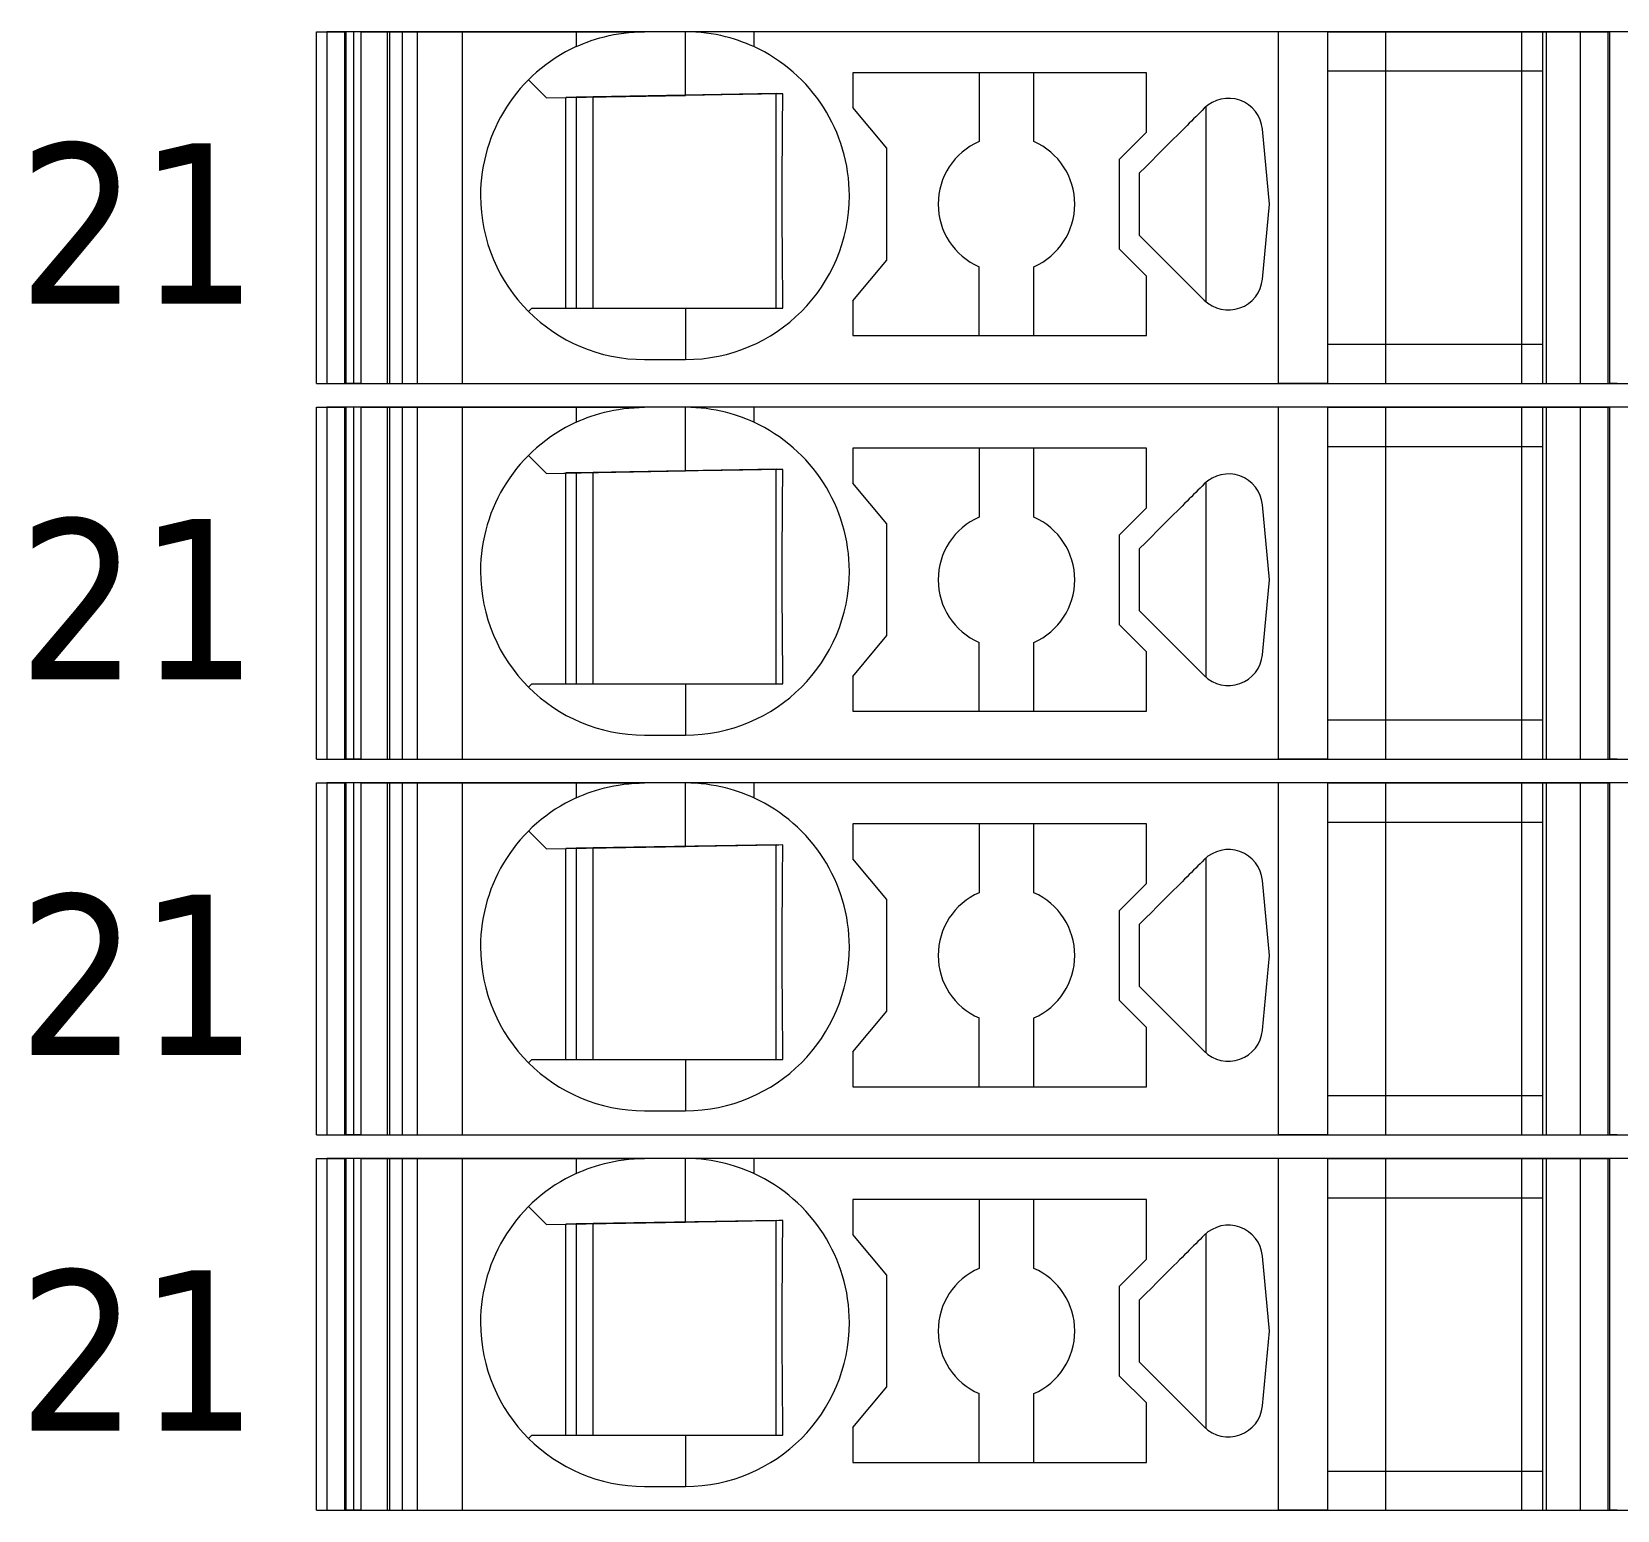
# Model space of a CAD drawing. Header units: millimetres. Extents: x 0 to 1680, y 0 to 1188.
# Drawn here: x 869.68 to 892.89, y 263.35 to 285 of the extents above; entities that cross this region are included whole.
import ezdxf
from ezdxf.enums import TextEntityAlignment as Align

# ---------------------------------------------------------------- set-up
doc = ezdxf.new("R2010")
doc.units = ezdxf.units.MM
for name, color, linetype, lineweight in [('EPLAN309', 5, 'Continuous', 5), ('EPLAN493', 5, 'Continuous', 5), ('MAIN-1', 7, 'Continuous', 5), ('MAIN-2', 7, 'Continuous', 5)]:
    doc.layers.add(name, color=color, linetype=linetype, lineweight=lineweight)
doc.styles.add('Tahoma', font='')
doc.styles.get('Tahoma').set_extended_font_data('Tahoma')

# ---------------------------------------------------------------- blocks, each defined once
blk = doc.blocks.new('EPLSYM_LibrarySPECIAL_Symbol12_Variant0_Placement8_22')
at = {"layer": 'EPLAN309', "lineweight": 13, "ltscale": 16}
blk.add_lwpolyline([(0, -5.15), (68.15, -5.15), (68.15, 0), (0, 0)], close=True, dxfattribs=at)
at = {"layer": 'EPLAN493', "color": 5, "style": 'Tahoma'}
blk.add_attdef('17_20450', text='', height=2.3478, dxfattribs=at).set_placement((0, -21.83478), align=Align.MIDDLE_RIGHT)
blk = doc.blocks.new('EPLSYM_LibrarySPECIAL_Symbol12_Variant0_Placement8_23')
at = {"layer": 'EPLAN309', "lineweight": 13, "ltscale": 16}
blk.add_lwpolyline([(0, -5.15), (68.15, -5.15), (68.15, 0), (0, 0)], close=True, dxfattribs=at)
at = {"layer": 'EPLAN493', "color": 5, "style": 'Tahoma'}
blk.add_attdef('17_20450', text='', height=2.3478, dxfattribs=at).set_placement((0, -21.83478), align=Align.MIDDLE_RIGHT)
blk = doc.blocks.new('EPLSYM_LibrarySPECIAL_Symbol12_Variant0_Placement8_24')
at = {"layer": 'EPLAN309', "lineweight": 13, "ltscale": 16}
blk.add_lwpolyline([(0, -5.15), (68.15, -5.15), (68.15, 0), (0, 0)], close=True, dxfattribs=at)
at = {"layer": 'EPLAN493', "color": 5, "style": 'Tahoma'}
blk.add_attdef('17_20450', text='', height=2.3478, dxfattribs=at).set_placement((0, -21.83478), align=Align.MIDDLE_RIGHT)
blk = doc.blocks.new('EPLSYM_LibrarySPECIAL_Symbol12_Variant0_Placement8_25')
at = {"layer": 'EPLAN309', "lineweight": 13, "ltscale": 16}
blk.add_lwpolyline([(0, -5.15), (68.15, -5.15), (68.15, 0), (0, 0)], close=True, dxfattribs=at)
at = {"layer": 'EPLAN493', "color": 5, "style": 'Tahoma'}
blk.add_attdef('17_20450', text='', height=2.3478, dxfattribs=at).set_placement((0, -21.83478), align=Align.MIDDLE_RIGHT)

msp = doc.modelspace()

# ---------------------------------------------------------------- linework, layer by layer
at = {"layer": 'MAIN-1'}
for p, q in [((873.85, 285), (874.284, 285)), ((873.85, 279.85), (873.85, 285)), ((874.393, 285), (874.284, 285)), ((874.284, 279.85), (874.284, 285)), ((874.501, 285), (874.393, 285)), ((874.393, 279.85), (874.393, 285)), ((874.501, 285), (877.65, 285)), ((874.501, 279.85), (874.501, 285)), ((877.65, 285), (878.65, 285)), ((877.65, 285), (877.65, 284.782)), ((877.756, 284.827), (877.813, 284.849)), ((877.813, 284.849), (877.872, 284.87)), ((877.872, 284.87), (877.933, 284.89)), ((877.933, 284.89), (877.997, 284.909)), ((877.997, 284.909), (878.063, 284.927)), ((878.063, 284.927), (878.131, 284.943)), ((878.131, 284.943), (878.201, 284.958)), ((878.201, 284.958), (878.272, 284.97)), ((878.272, 284.97), (878.346, 284.981)), ((878.346, 284.981), (878.421, 284.989)), ((878.421, 284.989), (878.497, 284.995)), ((878.497, 284.995), (878.573, 284.999)), ((878.573, 284.999), (878.65, 285)), ((879.25, 285), (878.65, 285)), ((879.327, 284.999), (879.25, 285)), ((880.25, 285), (879.25, 285)), ((879.25, 284.068), (879.25, 285)), ((879.403, 284.995), (879.327, 284.999)), ((879.479, 284.989), (879.403, 284.995)), ((879.554, 284.981), (879.479, 284.989)), ((879.628, 284.97), (879.554, 284.981)), ((879.699, 284.958), (879.628, 284.97)), ((879.769, 284.943), (879.699, 284.958)), ((879.837, 284.927), (879.769, 284.943)), ((879.903, 284.909), (879.837, 284.927)), ((879.967, 284.89), (879.903, 284.909)), ((880.028, 284.87), (879.967, 284.89)), ((880.087, 284.849), (880.028, 284.87)), ((880.144, 284.827), (880.087, 284.849)), ((887.932, 285), (880.25, 285)), ((880.25, 285), (880.25, 284.782)), ((888.65, 285), (887.932, 285)), ((887.932, 279.85), (887.932, 285)), ((888.65, 285), (891.8, 285)), ((888.65, 285), (888.65, 279.85)), ((891.8, 285), (892.35, 285)), ((891.8, 285), (891.8, 279.85)), ((892.35, 285), (892.784, 285)), ((892.35, 285), (892.35, 279.85)), ((892.893, 285), (892.784, 285)), ((892.784, 279.85), (892.784, 285)), ((877.65, 284.782), (877.702, 284.805)), ((877.702, 284.805), (877.756, 284.827)), ((880.198, 284.805), (880.144, 284.827)), ((880.25, 284.782), (880.198, 284.805)), ((881.7, 284.4), (881.7, 283.889)), ((886, 284.4), (881.7, 284.4)), ((883.55, 284.4), (883.55, 283.392)), ((884.35, 283.392), (884.35, 284.4)), ((886, 283.529), (886, 284.4)), ((888.65, 284.425), (891.8, 284.425)), ((876.953, 284.297), (877.217, 284.033)), ((877.217, 284.033), (879.25, 284.068)), ((877.5, 280.95), (877.5, 284.038)), ((877.65, 284.04), (877.65, 280.95)), ((877.9, 280.95), (877.9, 284.045)), ((879.345, 284.07), (879.25, 284.068)), ((879.438, 284.071), (879.345, 284.07)), ((879.53, 284.073), (879.438, 284.071)), ((879.618, 284.075), (879.53, 284.073)), ((879.703, 284.076), (879.618, 284.075)), ((879.786, 284.077), (879.703, 284.076)), ((879.865, 284.079), (879.786, 284.077)), ((879.943, 284.08), (879.865, 284.079)), ((880.017, 284.081), (879.943, 284.08)), ((880.09, 284.082), (880.017, 284.081)), ((880.16, 284.084), (880.09, 284.082)), ((880.229, 284.085), (880.16, 284.084)), ((880.297, 284.086), (880.229, 284.085)), ((880.363, 284.087), (880.297, 284.086)), ((880.428, 284.088), (880.363, 284.087)), ((880.491, 284.089), (880.428, 284.088)), ((880.554, 284.09), (880.491, 284.089)), ((880.615, 284.091), (880.554, 284.09)), ((880.579, 280.95), (880.579, 284.091)), ((880.676, 284.092), (880.615, 284.091)), ((880.674, 283.877), (880.675, 283.95)), ((880.675, 283.95), (880.676, 284.022)), ((880.676, 284.022), (880.676, 284.092)), ((880.672, 283.649), (880.673, 283.727)), ((880.673, 283.803), (880.674, 283.877)), ((880.673, 283.727), (880.673, 283.803)), ((882.2, 283.293), (881.7, 283.889)), ((886.658, 283.691), (886.627, 283.659)), ((886.69, 283.722), (886.658, 283.691)), ((886.721, 283.753), (886.69, 283.722)), ((886.752, 283.785), (886.721, 283.753)), ((886.784, 283.816), (886.752, 283.785)), ((886.815, 283.847), (886.784, 283.816)), ((886.846, 283.879), (886.815, 283.847)), ((886.867, 283.898), (886.867, 281.052)), ((880.67, 283.488), (880.671, 283.57)), ((880.67, 283.404), (880.67, 283.488)), ((880.671, 283.57), (880.672, 283.649)), ((885.6, 283.129), (886, 283.529)), ((886.443, 283.475), (886.402, 283.434)), ((886.483, 283.515), (886.443, 283.475)), ((886.521, 283.553), (886.483, 283.515)), ((886.558, 283.59), (886.521, 283.553)), ((886.594, 283.626), (886.558, 283.59)), ((886.627, 283.659), (886.594, 283.626)), ((887.802, 282.475), (887.698, 283.572)), ((880.668, 283.132), (880.669, 283.226)), ((880.669, 283.317), (880.67, 283.404)), ((880.669, 283.226), (880.669, 283.317)), ((882.2, 281.657), (882.2, 283.293)), ((886.242, 283.274), (886.158, 283.19)), ((886.323, 283.356), (886.242, 283.274)), ((886.402, 283.434), (886.323, 283.356)), ((880.667, 282.931), (880.668, 283.034)), ((880.668, 283.034), (880.668, 283.132)), ((885.6, 283.129), (885.6, 281.821)), ((885.986, 283.018), (885.9, 282.932)), ((886.072, 283.104), (885.986, 283.018)), ((886.158, 283.19), (886.072, 283.104)), ((880.667, 282.824), (880.667, 282.931)), ((880.667, 282.713), (880.667, 282.824)), ((885.9, 282.802), (885.9, 282.932)), ((885.9, 282.671), (885.9, 282.802)), ((880.667, 282.6), (880.667, 282.713)), ((880.667, 282.479), (880.667, 282.6)), ((885.9, 282.54), (885.9, 282.671)), ((885.9, 282.41), (885.9, 282.54)), ((880.667, 282.361), (880.667, 282.479)), ((880.667, 282.247), (880.667, 282.361)), ((885.9, 282.279), (885.9, 282.41)), ((887.698, 281.378), (887.802, 282.475)), ((880.668, 282.138), (880.667, 282.247)), ((880.668, 282.034), (880.668, 282.138)), ((885.9, 282.148), (885.9, 282.279)), ((885.9, 282.018), (885.9, 282.148)), ((880.669, 281.934), (880.668, 282.034)), ((880.669, 281.839), (880.669, 281.934)), ((880.67, 281.748), (880.669, 281.839)), ((885.9, 282.018), (886.846, 281.071)), ((880.671, 281.659), (880.67, 281.748)), ((880.672, 281.573), (880.671, 281.659)), ((881.7, 281.061), (882.2, 281.657)), ((886, 281.421), (885.6, 281.821)), ((880.672, 281.49), (880.672, 281.573)), ((880.673, 281.408), (880.672, 281.49)), ((880.674, 281.329), (880.673, 281.408)), ((883.55, 280.55), (883.55, 281.558)), ((884.35, 280.55), (884.35, 281.558)), ((886, 280.55), (886, 281.421)), ((880.675, 281.25), (880.674, 281.329)), ((880.676, 281.174), (880.675, 281.25)), ((880.676, 281.098), (880.676, 281.174)), ((877, 280.95), (876.953, 280.903)), ((877, 280.95), (879.25, 280.95)), ((879.25, 280.95), (879.342, 280.95)), ((879.25, 280.95), (879.25, 280.2)), ((879.342, 280.95), (879.433, 280.95)), ((879.433, 280.95), (879.523, 280.95)), ((879.523, 280.95), (879.61, 280.95)), ((879.61, 280.95), (879.695, 280.95)), ((879.695, 280.95), (879.778, 280.95)), ((879.778, 280.95), (879.858, 280.95)), ((879.858, 280.95), (879.936, 280.95)), ((879.936, 280.95), (880.011, 280.95)), ((880.011, 280.95), (880.085, 280.95)), ((880.085, 280.95), (880.157, 280.95)), ((880.157, 280.95), (880.226, 280.95)), ((880.226, 280.95), (880.295, 280.95)), ((880.295, 280.95), (880.361, 280.95)), ((880.361, 280.95), (880.427, 280.95)), ((880.427, 280.95), (880.491, 280.95)), ((880.491, 280.95), (880.555, 280.95)), ((880.555, 280.95), (880.617, 280.95)), ((880.617, 280.95), (880.678, 280.95)), ((880.677, 281.024), (880.676, 281.098)), ((880.678, 280.95), (880.677, 281.024)), ((881.7, 281.061), (881.7, 280.55)), ((881.7, 280.55), (886, 280.55)), ((888.65, 280.425), (891.8, 280.425)), ((878.65, 280.2), (879.25, 280.2)), ((873.85, 279.85), (874.284, 279.85)), ((874.393, 279.85), (874.284, 279.85)), ((874.501, 279.85), (874.393, 279.85)), ((874.501, 279.85), (887.932, 279.85)), ((888.65, 279.85), (887.932, 279.85)), ((888.65, 279.85), (891.8, 279.85)), ((891.8, 279.85), (892.35, 279.85)), ((892.35, 279.85), (892.784, 279.85)), ((892.893, 279.85), (892.784, 279.85)), ((873.85, 279.5), (874.284, 279.5)), ((873.85, 274.35), (873.85, 279.5)), ((874.393, 279.5), (874.284, 279.5)), ((874.284, 274.35), (874.284, 279.5)), ((874.501, 279.5), (874.393, 279.5)), ((874.393, 274.35), (874.393, 279.5)), ((874.501, 279.5), (877.65, 279.5)), ((874.501, 274.35), (874.501, 279.5)), ((877.65, 279.5), (878.65, 279.5)), ((877.65, 279.5), (877.65, 279.282)), ((877.65, 279.282), (877.702, 279.305)), ((877.702, 279.305), (877.756, 279.327)), ((877.756, 279.327), (877.813, 279.349)), ((877.813, 279.349), (877.872, 279.37)), ((877.872, 279.37), (877.933, 279.39)), ((877.933, 279.39), (877.997, 279.409)), ((877.997, 279.409), (878.063, 279.427)), ((878.063, 279.427), (878.131, 279.443)), ((878.131, 279.443), (878.201, 279.458)), ((878.201, 279.458), (878.272, 279.47)), ((878.272, 279.47), (878.346, 279.481)), ((878.346, 279.481), (878.421, 279.489)), ((878.421, 279.489), (878.497, 279.495)), ((878.497, 279.495), (878.573, 279.499)), ((878.573, 279.499), (878.65, 279.5)), ((879.25, 279.5), (878.65, 279.5)), ((879.327, 279.499), (879.25, 279.5)), ((880.25, 279.5), (879.25, 279.5)), ((879.25, 278.568), (879.25, 279.5)), ((879.403, 279.495), (879.327, 279.499)), ((879.479, 279.489), (879.403, 279.495)), ((879.554, 279.481), (879.479, 279.489)), ((879.628, 279.47), (879.554, 279.481)), ((879.699, 279.458), (879.628, 279.47)), ((879.769, 279.443), (879.699, 279.458)), ((879.837, 279.427), (879.769, 279.443)), ((879.903, 279.409), (879.837, 279.427)), ((879.967, 279.39), (879.903, 279.409)), ((880.028, 279.37), (879.967, 279.39)), ((880.087, 279.349), (880.028, 279.37)), ((880.144, 279.327), (880.087, 279.349)), ((880.198, 279.305), (880.144, 279.327)), ((880.25, 279.282), (880.198, 279.305)), ((887.932, 279.5), (880.25, 279.5)), ((880.25, 279.5), (880.25, 279.282)), ((888.65, 279.5), (887.932, 279.5)), ((887.932, 274.35), (887.932, 279.5)), ((888.65, 279.5), (891.8, 279.5)), ((888.65, 279.5), (888.65, 274.35)), ((891.8, 279.5), (892.35, 279.5)), ((891.8, 279.5), (891.8, 274.35)), ((892.35, 279.5), (892.784, 279.5)), ((892.35, 279.5), (892.35, 274.35)), ((892.893, 279.5), (892.784, 279.5)), ((892.784, 274.35), (892.784, 279.5)), ((881.7, 278.9), (881.7, 278.389)), ((886, 278.9), (881.7, 278.9)), ((883.55, 278.9), (883.55, 277.892)), ((884.35, 277.892), (884.35, 278.9)), ((886, 278.029), (886, 278.9)), ((888.65, 278.925), (891.8, 278.925)), ((876.953, 278.797), (877.217, 278.533)), ((879.865, 278.579), (879.786, 278.577)), ((879.943, 278.58), (879.865, 278.579)), ((880.017, 278.581), (879.943, 278.58)), ((880.09, 278.582), (880.017, 278.581)), ((880.16, 278.584), (880.09, 278.582)), ((880.229, 278.585), (880.16, 278.584)), ((880.297, 278.586), (880.229, 278.585)), ((880.363, 278.587), (880.297, 278.586)), ((880.428, 278.588), (880.363, 278.587)), ((880.491, 278.589), (880.428, 278.588)), ((880.554, 278.59), (880.491, 278.589)), ((880.615, 278.591), (880.554, 278.59)), ((880.579, 275.45), (880.579, 278.591)), ((880.676, 278.592), (880.615, 278.591)), ((880.676, 278.522), (880.676, 278.592)), ((877.217, 278.533), (879.25, 278.568)), ((877.5, 275.45), (877.5, 278.538)), ((877.65, 278.54), (877.65, 275.45)), ((877.9, 275.45), (877.9, 278.545)), ((879.345, 278.57), (879.25, 278.568)), ((879.438, 278.571), (879.345, 278.57)), ((879.53, 278.573), (879.438, 278.571)), ((879.618, 278.575), (879.53, 278.573)), ((879.703, 278.576), (879.618, 278.575)), ((879.786, 278.577), (879.703, 278.576)), ((880.673, 278.303), (880.674, 278.377)), ((880.674, 278.377), (880.675, 278.45)), ((880.675, 278.45), (880.676, 278.522)), ((882.2, 277.793), (881.7, 278.389)), ((886.815, 278.347), (886.784, 278.316)), ((886.846, 278.379), (886.815, 278.347)), ((886.867, 278.398), (886.867, 275.552)), ((880.671, 278.07), (880.672, 278.149)), ((880.672, 278.149), (880.673, 278.227)), ((880.673, 278.227), (880.673, 278.303)), ((886.594, 278.126), (886.558, 278.09)), ((886.627, 278.159), (886.594, 278.126)), ((886.658, 278.191), (886.627, 278.159)), ((886.69, 278.222), (886.658, 278.191)), ((886.721, 278.253), (886.69, 278.222)), ((886.752, 278.285), (886.721, 278.253)), ((886.784, 278.316), (886.752, 278.285)), ((880.669, 277.817), (880.67, 277.904)), ((880.67, 277.988), (880.671, 278.07)), ((880.67, 277.904), (880.67, 277.988)), ((885.6, 277.629), (886, 278.029)), ((886.402, 277.934), (886.323, 277.856)), ((886.443, 277.975), (886.402, 277.934)), ((886.483, 278.015), (886.443, 277.975)), ((886.521, 278.053), (886.483, 278.015)), ((886.558, 278.09), (886.521, 278.053)), ((887.802, 276.975), (887.698, 278.072)), ((880.668, 277.632), (880.669, 277.726)), ((880.669, 277.726), (880.669, 277.817)), ((882.2, 276.157), (882.2, 277.793)), ((886.158, 277.69), (886.072, 277.604)), ((886.242, 277.774), (886.158, 277.69)), ((886.323, 277.856), (886.242, 277.774)), ((880.667, 277.431), (880.668, 277.534)), ((880.667, 277.324), (880.667, 277.431)), ((880.668, 277.534), (880.668, 277.632)), ((885.6, 277.629), (885.6, 276.321)), ((885.986, 277.518), (885.9, 277.432)), ((885.9, 277.302), (885.9, 277.432)), ((886.072, 277.604), (885.986, 277.518)), ((880.667, 277.213), (880.667, 277.324)), ((880.667, 277.1), (880.667, 277.213)), ((885.9, 277.171), (885.9, 277.302)), ((880.667, 276.979), (880.667, 277.1)), ((880.667, 276.861), (880.667, 276.979)), ((885.9, 277.04), (885.9, 277.171)), ((885.9, 276.91), (885.9, 277.04)), ((887.698, 275.878), (887.802, 276.975)), ((880.667, 276.747), (880.667, 276.861)), ((880.668, 276.638), (880.667, 276.747)), ((885.9, 276.779), (885.9, 276.91)), ((885.9, 276.648), (885.9, 276.779)), ((880.668, 276.534), (880.668, 276.638)), ((880.669, 276.434), (880.668, 276.534)), ((885.9, 276.518), (885.9, 276.648)), ((885.9, 276.518), (886.846, 275.571)), ((880.669, 276.339), (880.669, 276.434)), ((880.67, 276.248), (880.669, 276.339)), ((886, 275.921), (885.6, 276.321)), ((880.671, 276.159), (880.67, 276.248)), ((880.672, 276.073), (880.671, 276.159)), ((880.672, 275.99), (880.672, 276.073)), ((881.7, 275.561), (882.2, 276.157)), ((883.55, 275.05), (883.55, 276.058)), ((884.35, 275.05), (884.35, 276.058)), ((880.673, 275.908), (880.672, 275.99)), ((880.674, 275.829), (880.673, 275.908)), ((880.675, 275.75), (880.674, 275.829)), ((886, 275.05), (886, 275.921)), ((880.676, 275.674), (880.675, 275.75)), ((880.676, 275.598), (880.676, 275.674)), ((880.677, 275.524), (880.676, 275.598)), ((881.7, 275.561), (881.7, 275.05)), ((877, 275.45), (876.953, 275.403)), ((877, 275.45), (879.25, 275.45)), ((879.25, 275.45), (879.342, 275.45)), ((879.25, 275.45), (879.25, 274.7)), ((879.342, 275.45), (879.433, 275.45)), ((879.433, 275.45), (879.523, 275.45)), ((879.523, 275.45), (879.61, 275.45)), ((879.61, 275.45), (879.695, 275.45)), ((879.695, 275.45), (879.778, 275.45)), ((879.778, 275.45), (879.858, 275.45)), ((879.858, 275.45), (879.936, 275.45)), ((879.936, 275.45), (880.011, 275.45)), ((880.011, 275.45), (880.085, 275.45)), ((880.085, 275.45), (880.157, 275.45)), ((880.157, 275.45), (880.226, 275.45)), ((880.226, 275.45), (880.295, 275.45)), ((880.295, 275.45), (880.361, 275.45)), ((880.361, 275.45), (880.427, 275.45)), ((880.427, 275.45), (880.491, 275.45)), ((880.491, 275.45), (880.555, 275.45)), ((880.555, 275.45), (880.617, 275.45)), ((880.617, 275.45), (880.678, 275.45)), ((880.678, 275.45), (880.677, 275.524)), ((881.7, 275.05), (886, 275.05)), ((888.65, 274.925), (891.8, 274.925)), ((878.65, 274.7), (879.25, 274.7)), ((873.85, 274.35), (874.284, 274.35)), ((874.393, 274.35), (874.284, 274.35)), ((874.501, 274.35), (874.393, 274.35)), ((874.501, 274.35), (887.932, 274.35)), ((888.65, 274.35), (887.932, 274.35)), ((888.65, 274.35), (891.8, 274.35)), ((891.8, 274.35), (892.35, 274.35)), ((892.35, 274.35), (892.784, 274.35)), ((892.893, 274.35), (892.784, 274.35)), ((873.85, 274), (874.284, 274)), ((873.85, 268.85), (873.85, 274)), ((874.393, 274), (874.284, 274)), ((874.284, 268.85), (874.284, 274)), ((874.501, 274), (874.393, 274)), ((874.393, 268.85), (874.393, 274)), ((874.501, 274), (877.65, 274)), ((874.501, 268.85), (874.501, 274)), ((877.65, 274), (878.65, 274)), ((877.65, 274), (877.65, 273.782)), ((878.063, 273.927), (878.131, 273.943)), ((878.131, 273.943), (878.201, 273.958)), ((878.201, 273.958), (878.272, 273.97)), ((878.272, 273.97), (878.346, 273.981)), ((878.346, 273.981), (878.421, 273.989)), ((878.421, 273.989), (878.497, 273.995)), ((878.497, 273.995), (878.573, 273.999)), ((878.573, 273.999), (878.65, 274)), ((879.25, 274), (878.65, 274)), ((879.327, 273.999), (879.25, 274)), ((880.25, 274), (879.25, 274)), ((879.25, 273.068), (879.25, 274)), ((879.403, 273.995), (879.327, 273.999)), ((879.479, 273.989), (879.403, 273.995)), ((879.554, 273.981), (879.479, 273.989)), ((879.628, 273.97), (879.554, 273.981)), ((879.699, 273.958), (879.628, 273.97)), ((879.769, 273.943), (879.699, 273.958)), ((879.837, 273.927), (879.769, 273.943)), ((887.932, 274), (880.25, 274)), ((880.25, 274), (880.25, 273.782)), ((888.65, 274), (887.932, 274)), ((887.932, 268.85), (887.932, 274)), ((888.65, 274), (891.8, 274)), ((888.65, 274), (888.65, 268.85)), ((891.8, 274), (892.35, 274)), ((891.8, 274), (891.8, 268.85)), ((892.35, 274), (892.784, 274)), ((892.35, 274), (892.35, 268.85)), ((892.893, 274), (892.784, 274)), ((892.784, 268.85), (892.784, 274)), ((877.65, 273.782), (877.702, 273.805)), ((877.702, 273.805), (877.756, 273.827)), ((877.756, 273.827), (877.813, 273.849)), ((877.813, 273.849), (877.872, 273.87)), ((877.872, 273.87), (877.933, 273.89)), ((877.933, 273.89), (877.997, 273.909)), ((877.997, 273.909), (878.063, 273.927)), ((879.903, 273.909), (879.837, 273.927)), ((879.967, 273.89), (879.903, 273.909)), ((880.028, 273.87), (879.967, 273.89)), ((880.087, 273.849), (880.028, 273.87)), ((880.144, 273.827), (880.087, 273.849)), ((880.198, 273.805), (880.144, 273.827)), ((880.25, 273.782), (880.198, 273.805)), ((876.953, 273.297), (877.217, 273.033)), ((881.7, 273.4), (881.7, 272.889)), ((886, 273.4), (881.7, 273.4)), ((883.55, 273.4), (883.55, 272.392)), ((884.35, 272.392), (884.35, 273.4)), ((886, 272.529), (886, 273.4)), ((888.65, 273.425), (891.8, 273.425)), ((877.217, 273.033), (879.25, 273.068)), ((877.5, 269.95), (877.5, 273.038)), ((877.65, 273.04), (877.65, 269.95)), ((877.9, 269.95), (877.9, 273.045)), ((879.345, 273.07), (879.25, 273.068)), ((879.438, 273.071), (879.345, 273.07)), ((879.53, 273.073), (879.438, 273.071)), ((879.618, 273.075), (879.53, 273.073)), ((879.703, 273.076), (879.618, 273.075)), ((879.786, 273.077), (879.703, 273.076)), ((879.865, 273.079), (879.786, 273.077)), ((879.943, 273.08), (879.865, 273.079)), ((880.017, 273.081), (879.943, 273.08)), ((880.09, 273.082), (880.017, 273.081)), ((880.16, 273.084), (880.09, 273.082)), ((880.229, 273.085), (880.16, 273.084)), ((880.297, 273.086), (880.229, 273.085)), ((880.363, 273.087), (880.297, 273.086)), ((880.428, 273.088), (880.363, 273.087)), ((880.491, 273.089), (880.428, 273.088)), ((880.554, 273.09), (880.491, 273.089)), ((880.615, 273.091), (880.554, 273.09)), ((880.579, 269.95), (880.579, 273.091)), ((880.676, 273.092), (880.615, 273.091)), ((880.675, 272.95), (880.676, 273.022)), ((880.676, 273.022), (880.676, 273.092)), ((880.673, 272.803), (880.674, 272.877)), ((880.673, 272.727), (880.673, 272.803)), ((880.674, 272.877), (880.675, 272.95)), ((882.2, 272.293), (881.7, 272.889)), ((886.752, 272.785), (886.721, 272.753)), ((886.784, 272.816), (886.752, 272.785)), ((886.815, 272.847), (886.784, 272.816)), ((886.846, 272.879), (886.815, 272.847)), ((886.867, 272.898), (886.867, 270.052)), ((880.67, 272.488), (880.671, 272.57)), ((880.671, 272.57), (880.672, 272.649)), ((880.672, 272.649), (880.673, 272.727)), ((886.521, 272.553), (886.483, 272.515)), ((886.558, 272.59), (886.521, 272.553)), ((886.594, 272.626), (886.558, 272.59)), ((886.627, 272.659), (886.594, 272.626)), ((886.658, 272.691), (886.627, 272.659)), ((886.69, 272.722), (886.658, 272.691)), ((886.721, 272.753), (886.69, 272.722)), ((887.802, 271.475), (887.698, 272.572)), ((880.669, 272.317), (880.67, 272.404)), ((880.669, 272.226), (880.669, 272.317)), ((880.67, 272.404), (880.67, 272.488)), ((885.6, 272.129), (886, 272.529)), ((886.323, 272.356), (886.242, 272.274)), ((886.402, 272.434), (886.323, 272.356)), ((886.443, 272.475), (886.402, 272.434)), ((886.483, 272.515), (886.443, 272.475)), ((880.668, 272.132), (880.669, 272.226)), ((880.668, 272.034), (880.668, 272.132)), ((882.2, 270.657), (882.2, 272.293)), ((885.6, 272.129), (885.6, 270.821)), ((886.072, 272.104), (885.986, 272.018)), ((886.158, 272.19), (886.072, 272.104)), ((886.242, 272.274), (886.158, 272.19)), ((880.667, 271.931), (880.668, 272.034)), ((880.667, 271.824), (880.667, 271.931)), ((885.986, 272.018), (885.9, 271.932)), ((885.9, 271.802), (885.9, 271.932)), ((880.667, 271.713), (880.667, 271.824)), ((880.667, 271.6), (880.667, 271.713)), ((885.9, 271.671), (885.9, 271.802)), ((885.9, 271.54), (885.9, 271.671)), ((880.667, 271.479), (880.667, 271.6)), ((880.667, 271.361), (880.667, 271.479)), ((885.9, 271.41), (885.9, 271.54)), ((885.9, 271.279), (885.9, 271.41)), ((887.698, 270.378), (887.802, 271.475)), ((880.667, 271.247), (880.667, 271.361)), ((880.668, 271.138), (880.667, 271.247)), ((885.9, 271.148), (885.9, 271.279)), ((880.668, 271.034), (880.668, 271.138)), ((880.669, 270.934), (880.668, 271.034)), ((880.669, 270.839), (880.669, 270.934)), ((885.9, 271.018), (885.9, 271.148)), ((885.9, 271.018), (886.846, 270.071)), ((880.67, 270.748), (880.669, 270.839)), ((880.671, 270.659), (880.67, 270.748)), ((886, 270.421), (885.6, 270.821)), ((880.672, 270.573), (880.671, 270.659)), ((880.672, 270.49), (880.672, 270.573)), ((880.673, 270.408), (880.672, 270.49)), ((881.7, 270.061), (882.2, 270.657)), ((883.55, 269.55), (883.55, 270.558)), ((884.35, 269.55), (884.35, 270.558)), ((880.674, 270.329), (880.673, 270.408)), ((880.675, 270.25), (880.674, 270.329)), ((880.676, 270.174), (880.675, 270.25)), ((886, 269.55), (886, 270.421)), ((880.676, 270.098), (880.676, 270.174)), ((880.677, 270.024), (880.676, 270.098)), ((880.678, 269.95), (880.677, 270.024)), ((881.7, 270.061), (881.7, 269.55)), ((877, 269.95), (876.953, 269.903)), ((877, 269.95), (879.25, 269.95)), ((879.25, 269.95), (879.342, 269.95)), ((879.25, 269.95), (879.25, 269.2)), ((879.342, 269.95), (879.433, 269.95)), ((879.433, 269.95), (879.523, 269.95)), ((879.523, 269.95), (879.61, 269.95)), ((879.61, 269.95), (879.695, 269.95)), ((879.695, 269.95), (879.778, 269.95)), ((879.778, 269.95), (879.858, 269.95)), ((879.858, 269.95), (879.936, 269.95)), ((879.936, 269.95), (880.011, 269.95)), ((880.011, 269.95), (880.085, 269.95)), ((880.085, 269.95), (880.157, 269.95)), ((880.157, 269.95), (880.226, 269.95)), ((880.226, 269.95), (880.295, 269.95)), ((880.295, 269.95), (880.361, 269.95)), ((880.361, 269.95), (880.427, 269.95)), ((880.427, 269.95), (880.491, 269.95)), ((880.491, 269.95), (880.555, 269.95)), ((880.555, 269.95), (880.617, 269.95)), ((880.617, 269.95), (880.678, 269.95)), ((881.7, 269.55), (886, 269.55)), ((888.65, 269.425), (891.8, 269.425)), ((878.65, 269.2), (879.25, 269.2)), ((873.85, 268.85), (874.284, 268.85)), ((874.393, 268.85), (874.284, 268.85)), ((874.501, 268.85), (874.393, 268.85)), ((874.501, 268.85), (887.932, 268.85)), ((888.65, 268.85), (887.932, 268.85)), ((888.65, 268.85), (891.8, 268.85)), ((891.8, 268.85), (892.35, 268.85)), ((892.35, 268.85), (892.784, 268.85)), ((892.893, 268.85), (892.784, 268.85)), ((873.85, 268.5), (874.284, 268.5)), ((873.85, 263.35), (873.85, 268.5)), ((874.393, 268.5), (874.284, 268.5)), ((874.284, 263.35), (874.284, 268.5)), ((874.501, 268.5), (874.393, 268.5)), ((874.393, 263.35), (874.393, 268.5)), ((874.501, 268.5), (877.65, 268.5)), ((874.501, 263.35), (874.501, 268.5)), ((877.65, 268.5), (878.65, 268.5)), ((877.65, 268.5), (877.65, 268.282)), ((877.813, 268.349), (877.872, 268.37)), ((877.872, 268.37), (877.933, 268.39)), ((877.933, 268.39), (877.997, 268.409)), ((877.997, 268.409), (878.063, 268.427)), ((878.063, 268.427), (878.131, 268.443)), ((878.131, 268.443), (878.201, 268.458)), ((878.201, 268.458), (878.272, 268.47)), ((878.272, 268.47), (878.346, 268.481)), ((878.346, 268.481), (878.421, 268.489)), ((878.421, 268.489), (878.497, 268.495)), ((878.497, 268.495), (878.573, 268.499)), ((878.573, 268.499), (878.65, 268.5)), ((879.25, 268.5), (878.65, 268.5)), ((879.327, 268.499), (879.25, 268.5)), ((880.25, 268.5), (879.25, 268.5)), ((879.25, 267.568), (879.25, 268.5)), ((879.403, 268.495), (879.327, 268.499)), ((879.479, 268.489), (879.403, 268.495)), ((879.554, 268.481), (879.479, 268.489)), ((879.628, 268.47), (879.554, 268.481)), ((879.699, 268.458), (879.628, 268.47)), ((879.769, 268.443), (879.699, 268.458)), ((879.837, 268.427), (879.769, 268.443)), ((879.903, 268.409), (879.837, 268.427)), ((879.967, 268.39), (879.903, 268.409)), ((880.028, 268.37), (879.967, 268.39)), ((880.087, 268.349), (880.028, 268.37)), ((887.932, 268.5), (880.25, 268.5)), ((880.25, 268.5), (880.25, 268.282)), ((888.65, 268.5), (887.932, 268.5)), ((887.932, 263.35), (887.932, 268.5)), ((888.65, 268.5), (891.8, 268.5)), ((888.65, 268.5), (888.65, 263.35)), ((891.8, 268.5), (892.35, 268.5)), ((891.8, 268.5), (891.8, 263.35)), ((892.35, 268.5), (892.784, 268.5)), ((892.35, 268.5), (892.35, 263.35)), ((892.893, 268.5), (892.784, 268.5)), ((892.784, 263.35), (892.784, 268.5)), ((877.65, 268.282), (877.702, 268.305)), ((877.702, 268.305), (877.756, 268.327)), ((877.756, 268.327), (877.813, 268.349)), ((880.144, 268.327), (880.087, 268.349)), ((880.198, 268.305), (880.144, 268.327)), ((880.25, 268.282), (880.198, 268.305)), ((881.7, 267.9), (881.7, 267.389)), ((886, 267.9), (881.7, 267.9)), ((883.55, 267.9), (883.55, 266.892)), ((884.35, 266.892), (884.35, 267.9)), ((886, 267.029), (886, 267.9)), ((888.65, 267.925), (891.8, 267.925)), ((876.953, 267.797), (877.217, 267.533)), ((877.217, 267.533), (879.25, 267.568)), ((877.5, 264.45), (877.5, 267.538)), ((877.65, 267.54), (877.65, 264.45)), ((877.9, 264.45), (877.9, 267.545)), ((879.345, 267.57), (879.25, 267.568)), ((879.438, 267.571), (879.345, 267.57)), ((879.53, 267.573), (879.438, 267.571)), ((879.618, 267.575), (879.53, 267.573)), ((879.703, 267.576), (879.618, 267.575)), ((879.786, 267.577), (879.703, 267.576)), ((879.865, 267.579), (879.786, 267.577)), ((879.943, 267.58), (879.865, 267.579)), ((880.017, 267.581), (879.943, 267.58)), ((880.09, 267.582), (880.017, 267.581)), ((880.16, 267.584), (880.09, 267.582)), ((880.229, 267.585), (880.16, 267.584)), ((880.297, 267.586), (880.229, 267.585)), ((880.363, 267.587), (880.297, 267.586)), ((880.428, 267.588), (880.363, 267.587)), ((880.491, 267.589), (880.428, 267.588)), ((880.554, 267.59), (880.491, 267.589)), ((880.615, 267.591), (880.554, 267.59)), ((880.579, 264.45), (880.579, 267.591)), ((880.676, 267.592), (880.615, 267.591)), ((880.674, 267.377), (880.675, 267.45)), ((880.675, 267.45), (880.676, 267.522)), ((880.676, 267.522), (880.676, 267.592)), ((880.672, 267.149), (880.673, 267.227)), ((880.673, 267.303), (880.674, 267.377)), ((880.673, 267.227), (880.673, 267.303)), ((882.2, 266.793), (881.7, 267.389)), ((886.69, 267.222), (886.658, 267.191)), ((886.721, 267.253), (886.69, 267.222)), ((886.752, 267.285), (886.721, 267.253)), ((886.784, 267.316), (886.752, 267.285)), ((886.815, 267.347), (886.784, 267.316)), ((886.846, 267.379), (886.815, 267.347)), ((886.867, 267.398), (886.867, 264.552)), ((880.67, 266.988), (880.671, 267.07)), ((880.67, 266.904), (880.67, 266.988)), ((880.671, 267.07), (880.672, 267.149)), ((885.6, 266.629), (886, 267.029)), ((886.443, 266.975), (886.402, 266.934)), ((886.483, 267.015), (886.443, 266.975)), ((886.521, 267.053), (886.483, 267.015)), ((886.558, 267.09), (886.521, 267.053)), ((886.594, 267.126), (886.558, 267.09)), ((886.627, 267.159), (886.594, 267.126)), ((886.658, 267.191), (886.627, 267.159)), ((887.802, 265.975), (887.698, 267.072)), ((880.669, 266.817), (880.67, 266.904)), ((880.669, 266.726), (880.669, 266.817)), ((882.2, 265.157), (882.2, 266.793)), ((886.242, 266.774), (886.158, 266.69)), ((886.323, 266.856), (886.242, 266.774)), ((886.402, 266.934), (886.323, 266.856)), ((880.667, 266.431), (880.668, 266.534)), ((880.668, 266.632), (880.669, 266.726)), ((880.668, 266.534), (880.668, 266.632)), ((885.6, 266.629), (885.6, 265.321)), ((885.986, 266.518), (885.9, 266.432)), ((886.072, 266.604), (885.986, 266.518)), ((886.158, 266.69), (886.072, 266.604)), ((880.667, 266.324), (880.667, 266.431)), ((880.667, 266.213), (880.667, 266.324)), ((885.9, 266.302), (885.9, 266.432)), ((885.9, 266.171), (885.9, 266.302)), ((880.667, 266.1), (880.667, 266.213)), ((880.667, 265.979), (880.667, 266.1)), ((885.9, 266.04), (885.9, 266.171)), ((880.667, 265.861), (880.667, 265.979)), ((880.667, 265.747), (880.667, 265.861)), ((885.9, 265.91), (885.9, 266.04)), ((885.9, 265.779), (885.9, 265.91)), ((887.698, 264.878), (887.802, 265.975)), ((880.668, 265.638), (880.667, 265.747)), ((880.668, 265.534), (880.668, 265.638)), ((885.9, 265.648), (885.9, 265.779)), ((885.9, 265.518), (885.9, 265.648)), ((880.669, 265.434), (880.668, 265.534)), ((880.669, 265.339), (880.669, 265.434)), ((885.9, 265.518), (886.846, 264.571)), ((880.67, 265.248), (880.669, 265.339)), ((880.671, 265.159), (880.67, 265.248)), ((880.672, 265.073), (880.671, 265.159)), ((881.7, 264.561), (882.2, 265.157)), ((886, 264.921), (885.6, 265.321)), ((880.672, 264.99), (880.672, 265.073)), ((880.673, 264.908), (880.672, 264.99)), ((880.674, 264.829), (880.673, 264.908)), ((883.55, 264.05), (883.55, 265.058)), ((884.35, 264.05), (884.35, 265.058)), ((886, 264.05), (886, 264.921)), ((880.675, 264.75), (880.674, 264.829)), ((880.676, 264.674), (880.675, 264.75)), ((880.676, 264.598), (880.676, 264.674)), ((877, 264.45), (876.953, 264.403)), ((877, 264.45), (879.25, 264.45)), ((879.25, 264.45), (879.342, 264.45)), ((879.25, 264.45), (879.25, 263.7)), ((879.342, 264.45), (879.433, 264.45)), ((879.433, 264.45), (879.523, 264.45)), ((879.523, 264.45), (879.61, 264.45)), ((879.61, 264.45), (879.695, 264.45)), ((879.695, 264.45), (879.778, 264.45)), ((879.778, 264.45), (879.858, 264.45)), ((879.858, 264.45), (879.936, 264.45)), ((879.936, 264.45), (880.011, 264.45)), ((880.011, 264.45), (880.085, 264.45)), ((880.085, 264.45), (880.157, 264.45)), ((880.157, 264.45), (880.226, 264.45)), ((880.226, 264.45), (880.295, 264.45)), ((880.295, 264.45), (880.361, 264.45)), ((880.361, 264.45), (880.427, 264.45)), ((880.427, 264.45), (880.491, 264.45)), ((880.491, 264.45), (880.555, 264.45)), ((880.555, 264.45), (880.617, 264.45)), ((880.617, 264.45), (880.678, 264.45)), ((880.677, 264.524), (880.676, 264.598)), ((880.678, 264.45), (880.677, 264.524)), ((881.7, 264.561), (881.7, 264.05)), ((881.7, 264.05), (886, 264.05)), ((888.65, 263.925), (891.8, 263.925)), ((878.65, 263.7), (879.25, 263.7)), ((873.85, 263.35), (874.284, 263.35)), ((874.393, 263.35), (874.284, 263.35)), ((874.501, 263.35), (874.393, 263.35)), ((874.501, 263.35), (887.932, 263.35)), ((888.65, 263.35), (887.932, 263.35)), ((888.65, 263.35), (891.8, 263.35)), ((891.8, 263.35), (892.35, 263.35)), ((892.35, 263.35), (892.784, 263.35)), ((892.893, 263.35), (892.784, 263.35))]:
    msp.add_line(p, q, dxfattribs=at)
for centre, radius, start, end in [((878.65, 282.6), 2.4, 114.6244, 180), ((879.25, 282.6), 2.4, 0, 65.3756), ((887.2, 283.525), 0.5, 5.4404, 135), ((883.95, 282.475), 1, 113.5782, 180), ((883.95, 282.475), 1, 0, 66.4218), ((878.65, 282.6), 2.4, 180, 270), ((879.25, 282.6), 2.4, 270, 0), ((883.95, 282.475), 1, 180, 246.4218), ((883.95, 282.475), 1, 293.5782, 0), ((887.2, 281.425), 0.5, 225, 354.5596), ((878.65, 277.1), 2.4, 114.6244, 180), ((879.25, 277.1), 2.4, 0, 65.3756), ((887.2, 278.025), 0.5, 5.4404, 135), ((883.95, 276.975), 1, 113.5782, 180), ((883.95, 276.975), 1, 0, 66.4218), ((878.65, 277.1), 2.4, 180, 270), ((879.25, 277.1), 2.4, 270, 0), ((883.95, 276.975), 1, 180, 246.4218), ((883.95, 276.975), 1, 293.5782, 0), ((887.2, 275.925), 0.5, 225, 354.5596), ((878.65, 271.6), 2.4, 114.6244, 180), ((879.25, 271.6), 2.4, 0, 65.3756), ((887.2, 272.525), 0.5, 5.4404, 135), ((883.95, 271.475), 1, 113.5782, 180), ((883.95, 271.475), 1, 0, 66.4218), ((878.65, 271.6), 2.4, 180, 270), ((879.25, 271.6), 2.4, 270, 0), ((883.95, 271.475), 1, 180, 246.4218), ((883.95, 271.475), 1, 293.5782, 0), ((887.2, 270.425), 0.5, 225, 354.5596), ((878.65, 266.1), 2.4, 114.6244, 180), ((879.25, 266.1), 2.4, 0, 65.3756), ((887.2, 267.025), 0.5, 5.4404, 135), ((883.95, 265.975), 1, 113.5782, 180), ((883.95, 265.975), 1, 0, 66.4218), ((878.65, 266.1), 2.4, 180, 270), ((879.25, 266.1), 2.4, 270, 0), ((883.95, 265.975), 1, 180, 246.4218), ((883.95, 265.975), 1, 293.5782, 0), ((887.2, 264.925), 0.5, 225, 354.5596)]:
    msp.add_arc(centre, radius, start, end, dxfattribs=at)
at = {"layer": 'MAIN-2'}
for p, q in [((874.256, 285), (874.256, 279.85)), ((874.889, 279.85), (874.889, 285)), ((874.917, 285), (874.917, 279.85)), ((875.102, 285), (875.102, 279.85)), ((875.32, 285), (875.32, 279.85)), ((875.981, 285), (875.981, 279.85)), ((889.506, 279.85), (889.506, 285)), ((891.491, 285), (891.491, 279.85)), ((891.85, 285), (891.85, 279.85)), ((892.756, 285), (892.756, 279.85)), ((877.217, 284.033), (877.5, 284.038)), ((877.65, 284.042), (877.5, 284.039)), ((877.5, 284.039), (877.5, 284.038)), ((877.5, 284.038), (877.5, 284.038)), ((877.9, 284.048), (877.65, 284.043)), ((877.65, 284.042), (877.65, 284.043)), ((877.65, 284.042), (877.65, 284.04)), ((877.9, 284.053), (880.579, 284.1)), ((877.9, 284.048), (877.9, 284.053)), ((877.9, 284.045), (877.9, 284.048)), ((880.579, 284.1), (880.676, 284.092)), ((880.579, 284.091), (880.579, 284.1)), ((877.65, 280.95), (877.65, 280.95)), ((877.9, 280.95), (877.9, 280.95)), ((874.256, 279.5), (874.256, 274.35)), ((874.889, 274.35), (874.889, 279.5)), ((874.917, 279.5), (874.917, 274.35)), ((875.102, 279.5), (875.102, 274.35)), ((875.32, 279.5), (875.32, 274.35)), ((875.981, 279.5), (875.981, 274.35)), ((889.506, 274.35), (889.506, 279.5)), ((891.491, 279.5), (891.491, 274.35)), ((891.85, 279.5), (891.85, 274.35)), ((892.756, 279.5), (892.756, 274.35)), ((877.9, 278.553), (880.579, 278.6)), ((880.579, 278.6), (880.676, 278.592)), ((880.579, 278.591), (880.579, 278.6)), ((877.217, 278.533), (877.5, 278.538)), ((877.65, 278.542), (877.5, 278.539)), ((877.5, 278.539), (877.5, 278.538)), ((877.5, 278.538), (877.5, 278.538)), ((877.9, 278.548), (877.65, 278.543)), ((877.65, 278.542), (877.65, 278.543)), ((877.65, 278.542), (877.65, 278.54)), ((877.9, 278.548), (877.9, 278.553)), ((877.9, 278.545), (877.9, 278.548)), ((877.65, 275.45), (877.65, 275.45)), ((877.9, 275.45), (877.9, 275.45)), ((874.256, 274), (874.256, 268.85)), ((874.889, 268.85), (874.889, 274)), ((874.917, 274), (874.917, 268.85)), ((875.102, 274), (875.102, 268.85)), ((875.32, 274), (875.32, 268.85)), ((875.981, 274), (875.981, 268.85)), ((889.506, 268.85), (889.506, 274)), ((891.491, 274), (891.491, 268.85)), ((891.85, 274), (891.85, 268.85)), ((892.756, 274), (892.756, 268.85)), ((877.217, 273.033), (877.5, 273.038)), ((877.65, 273.042), (877.5, 273.039)), ((877.5, 273.039), (877.5, 273.038)), ((877.5, 273.038), (877.5, 273.038)), ((877.9, 273.048), (877.65, 273.043)), ((877.65, 273.042), (877.65, 273.043)), ((877.65, 273.042), (877.65, 273.04)), ((877.9, 273.053), (880.579, 273.1)), ((877.9, 273.048), (877.9, 273.053)), ((877.9, 273.045), (877.9, 273.048)), ((880.579, 273.1), (880.676, 273.092)), ((880.579, 273.091), (880.579, 273.1)), ((877.65, 269.95), (877.65, 269.95)), ((877.9, 269.95), (877.9, 269.95)), ((874.256, 268.5), (874.256, 263.35)), ((874.889, 263.35), (874.889, 268.5)), ((874.917, 268.5), (874.917, 263.35)), ((875.102, 268.5), (875.102, 263.35)), ((875.32, 268.5), (875.32, 263.35)), ((875.981, 268.5), (875.981, 263.35)), ((889.506, 263.35), (889.506, 268.5)), ((891.491, 268.5), (891.491, 263.35)), ((891.85, 268.5), (891.85, 263.35)), ((892.756, 268.5), (892.756, 263.35)), ((877.217, 267.533), (877.5, 267.538)), ((877.65, 267.542), (877.5, 267.539)), ((877.5, 267.539), (877.5, 267.538)), ((877.5, 267.538), (877.5, 267.538)), ((877.9, 267.548), (877.65, 267.543)), ((877.65, 267.542), (877.65, 267.543)), ((877.65, 267.542), (877.65, 267.54)), ((877.9, 267.553), (880.579, 267.6)), ((877.9, 267.548), (877.9, 267.553)), ((877.9, 267.545), (877.9, 267.548)), ((880.579, 267.6), (880.676, 267.592)), ((880.579, 267.591), (880.579, 267.6)), ((877.65, 264.45), (877.65, 264.45)), ((877.9, 264.45), (877.9, 264.45))]:
    msp.add_line(p, q, dxfattribs=at)

# ---------------------------------------------------------------- block references
ref = msp.add_blockref('EPLSYM_LibrarySPECIAL_Symbol12_Variant0_Placement8_22', (874, 285))
ref.add_attrib('17_20450', '21', dxfattribs={"layer": 'EPLAN493', "color": 5, "height": 2.3478, "style": 'Tahoma'}).set_placement((873, 282.19), align=Align.MIDDLE_RIGHT)
ref = msp.add_blockref('EPLSYM_LibrarySPECIAL_Symbol12_Variant0_Placement8_23', (874, 279.5))
ref.add_attrib('17_20450', '21', dxfattribs={"layer": 'EPLAN493', "color": 5, "height": 2.3478, "style": 'Tahoma'}).set_placement((873, 276.69), align=Align.MIDDLE_RIGHT)
ref = msp.add_blockref('EPLSYM_LibrarySPECIAL_Symbol12_Variant0_Placement8_24', (874, 274))
ref.add_attrib('17_20450', '21', dxfattribs={"layer": 'EPLAN493', "color": 5, "height": 2.3478, "style": 'Tahoma'}).set_placement((873, 271.19), align=Align.MIDDLE_RIGHT)
ref = msp.add_blockref('EPLSYM_LibrarySPECIAL_Symbol12_Variant0_Placement8_25', (874, 268.5))
ref.add_attrib('17_20450', '21', dxfattribs={"layer": 'EPLAN493', "color": 5, "height": 2.3478, "style": 'Tahoma'}).set_placement((873, 265.69), align=Align.MIDDLE_RIGHT)

doc.saveas('drawing.dxf')
